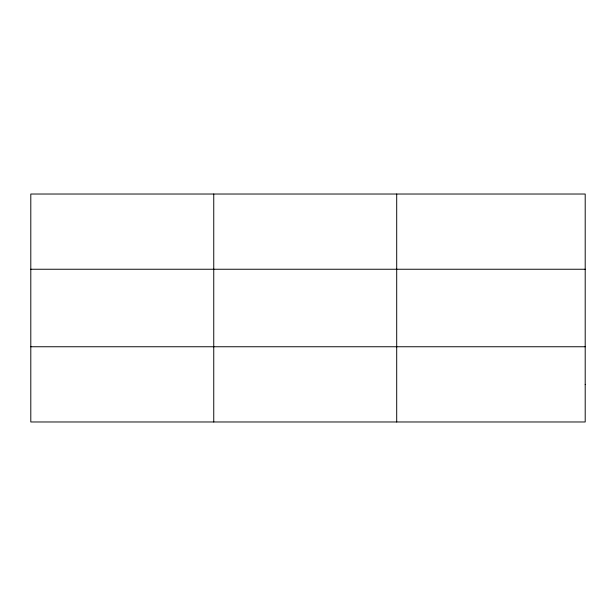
<?xml version="1.0" encoding="UTF-8"?>
<svg xmlns="http://www.w3.org/2000/svg" width="616" height="616" viewBox="0 0 616 616"><rect width="100%" height="100%" fill="white"/><g stroke="black" fill="none" stroke-linecap="round" stroke-linejoin="round"><path stroke-width="0.92" d="M213.752 421.975L213.752 194.025M396.704 421.975L396.704 194.025M30.8 269.246L585.2 269.246M30.8 346.754L585.2 346.754M585.2 384.369L585.2 421.975L30.8 421.975L30.8 194.025L585.2 194.025L585.2 384.369"/></g></svg>
